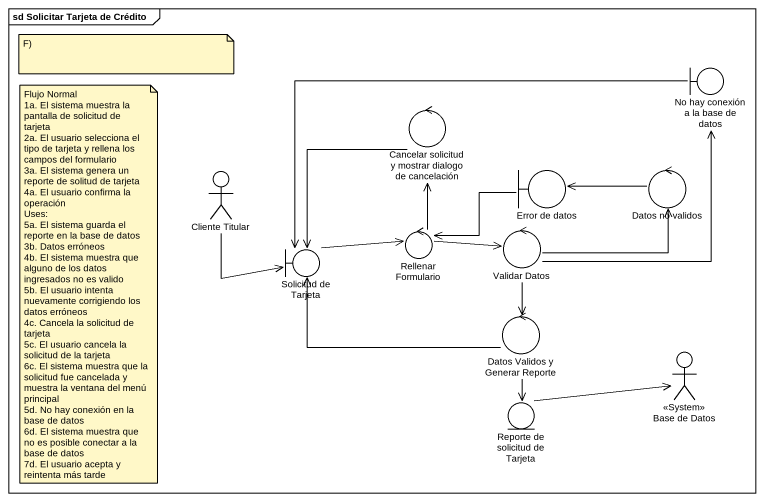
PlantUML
@startuml
mainframe sd Solicitar Tarjeta de Crédito
boundary "No hay conexión a la base de datos" as No_hay_conexión_a_la_base
control "Cancelar solicitud y mostrar dialogo de cancelación" as Cancelar_solicitud_y
actor "Cliente Titular" as Cliente_Titular
boundary "Error de datos" as Error_de_datos
control "Datos no validos" as Datos_no_validos
boundary "Solicitud de Tarjeta" as Solicitud_de_Tarjeta
control "Rellenar Formulario" as Rellenar_Formulario
control "Validar Datos" as Validar_Datos
control "Datos Validos y Generar Reporte" as Datos_Validos_y_Generar
actor "Base de Datos" as Base_de_Datos <<System>>
entity "Reporte de solicitud de Tarjeta" as Reporte_de_solicitud_de
No_hay_conexión_a_la_base -left-> Solicitud_de_Tarjeta
Cancelar_solicitud_y --> Solicitud_de_Tarjeta
Cliente_Titular --> Solicitud_de_Tarjeta
Error_de_datos -left-> Rellenar_Formulario
Datos_no_validos -left-> Error_de_datos
Solicitud_de_Tarjeta -right-> Rellenar_Formulario
Rellenar_Formulario -up-> Cancelar_solicitud_y
Rellenar_Formulario -right-> Validar_Datos
Validar_Datos -up-> No_hay_conexión_a_la_base
Validar_Datos -right-> Datos_no_validos
Validar_Datos --> Datos_Validos_y_Generar
Datos_Validos_y_Generar -left-> Solicitud_de_Tarjeta
Datos_Validos_y_Generar --> Reporte_de_solicitud_de
Reporte_de_solicitud_de -right-> Base_de_Datos
note as N1
  F)
end note
note as N2
  Flujo Normal
  1a. El sistema muestra la pantalla de solicitud de tarjeta
  2a. El usuario selecciona el tipo de tarjeta y rellena los campos del formulario
  3a. El sistema genera un reporte de solitud de tarjeta
  4a. El usuario confirma la operación
  Uses:
  5a. El sistema guarda el reporte en la base de datos
  3b. Datos erróneos
  4b. El sistema muestra que alguno de los datos ingresados no es valido
  5b. El usuario intenta nuevamente corrigiendo los datos erróneos
  4c. Cancela la solicitud de tarjeta
  5c. El usuario cancela la solicitud de la tarjeta
  6c. El sistema muestra que la solicitud fue cancelada y muestra la ventana del menú principal
  5d. No hay conexión en la base de datos
  6d. El sistema muestra que no es posible conectar a la base de datos
  7d. El usuario acepta y reintenta más tarde
end note
@enduml
